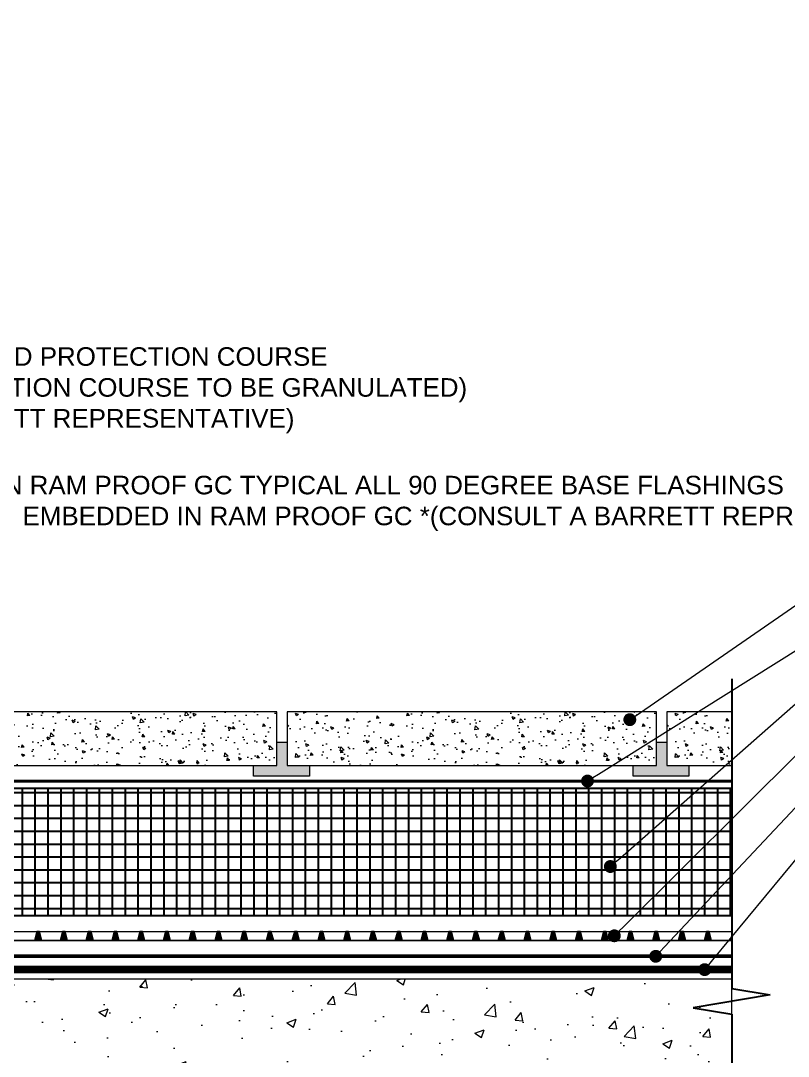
# Model space of a CAD drawing. Header units: inches. Extents: x -0.6 to 92.7, y 0 to 63.4.
# Drawn here: x 31.12 to 60.93, y 21.22 to 61.43 of the extents above; entities that cross this region are included whole.
import ezdxf
from ezdxf import colors
from ezdxf.entities.mleader import LeaderData, LeaderLine
from ezdxf.math import Vec2, Vec3

# ---------------------------------------------------------------- set-up
doc = ezdxf.new("R2010")
doc.units = ezdxf.units.IN
doc.header["$MEASUREMENT"] = 0
doc.linetypes.add('Dash', pattern=[0.25, 0.125, -0.125])
doc.linetypes.add('Dashed - Dense', pattern=[0.8, 0.5, -0.3])
for name, color, linetype, lineweight in [('Drainage Mat', 191, 'Continuous', 0), ('Others', 190, 'Continuous', 0), ('RAM POLY FELT 3.5 FILTER FABRIC.', 4, 'Dash', 0), ('RamProof SYSTEM MESH', 7, 'Continuous', 0), ('Text', 20, 'Continuous', 0)]:
    doc.layers.add(name, color=color, linetype=linetype, lineweight=lineweight)
doc.layers.add('Insulation Border', color=8, linetype='Continuous')
doc.layers.add('Insulation Foam', color=9, linetype='Continuous')
doc.layers.add('Protection Course', color=99, linetype='Dashed - Dense', lineweight=0, true_color=0x216123)
doc.layers.add('RamProof SYSTEM LIQUID', color=140, linetype='Continuous', lineweight=0, true_color=0x00bfff)
doc.styles.get("Standard").update_dxf_attribs({"font": 'arial.ttf'})

# ---------------------------------------------------------------- blocks, each defined once
blk = doc.blocks.new('_Dot')
at = {"color": 0, "linetype": 'ByBlock', "lineweight": -2}
blk.add_line((-0.5, 0), (-1, 0), dxfattribs=at)
at = {"color": 0, "linetype": 'ByBlock', "const_width": 0.5}
blk.add_lwpolyline([(-0.25, 0, 1), (0.25, 0, 1)], format="xyb", close=True, dxfattribs=at)

msp = doc.modelspace()

# ---------------------------------------------------------------- hatches: boundary and pattern name
at = {"layer": 'Drainage Mat'}
h = msp.add_hatch(color=256, dxfattribs=at)
h.dxf.hatch_style = 1
h.paths.add_polyline_path([(31.80052, 26.06448), (31.74772, 26.06448), (31.65568, 25.72099), (31.80052, 25.72099), (31.94537, 25.72099), (31.85333, 26.06448)])
h = msp.add_hatch(color=256, dxfattribs=at)
h.dxf.hatch_style = 1
h.paths.add_polyline_path([(32.80052, 26.06448), (32.74772, 26.06448), (32.65568, 25.72099), (32.80052, 25.72099), (32.94537, 25.72099), (32.85333, 26.06448)])
h = msp.add_hatch(color=256, dxfattribs=at)
h.dxf.hatch_style = 1
h.paths.add_polyline_path([(33.80052, 26.06448), (33.74772, 26.06448), (33.65568, 25.72099), (33.80052, 25.72099), (33.94537, 25.72099), (33.85333, 26.06448)])
h = msp.add_hatch(color=256, dxfattribs=at)
h.dxf.hatch_style = 1
h.paths.add_polyline_path([(34.80052, 26.06448), (34.74772, 26.06448), (34.65568, 25.72099), (34.80052, 25.72099), (34.94537, 25.72099), (34.85333, 26.06448)])
h = msp.add_hatch(color=256, dxfattribs=at)
h.dxf.hatch_style = 1
h.paths.add_polyline_path([(35.80052, 26.06448), (35.74772, 26.06448), (35.65568, 25.72099), (35.80052, 25.72099), (35.94537, 25.72099), (35.85333, 26.06448)])
h = msp.add_hatch(color=256, dxfattribs=at)
h.dxf.hatch_style = 1
h.paths.add_polyline_path([(36.80052, 26.06448), (36.74772, 26.06448), (36.65568, 25.72099), (36.80052, 25.72099), (36.94537, 25.72099), (36.85333, 26.06448)])
h = msp.add_hatch(color=256, dxfattribs=at)
h.dxf.hatch_style = 1
h.paths.add_polyline_path([(37.80052, 26.06448), (37.74772, 26.06448), (37.65568, 25.72099), (37.80052, 25.72099), (37.94537, 25.72099), (37.85333, 26.06448)])
h = msp.add_hatch(color=256, dxfattribs=at)
h.dxf.hatch_style = 1
h.paths.add_polyline_path([(38.80052, 26.06448), (38.74772, 26.06448), (38.65568, 25.72099), (38.80052, 25.72099), (38.94537, 25.72099), (38.85333, 26.06448)])
h = msp.add_hatch(color=256, dxfattribs=at)
h.dxf.hatch_style = 1
h.paths.add_polyline_path([(39.80052, 26.06448), (39.74772, 26.06448), (39.65568, 25.72099), (39.80052, 25.72099), (39.94537, 25.72099), (39.85333, 26.06448)])
h = msp.add_hatch(color=256, dxfattribs=at)
h.dxf.hatch_style = 1
h.paths.add_polyline_path([(40.80052, 26.06448), (40.74772, 26.06448), (40.65568, 25.72099), (40.80052, 25.72099), (40.94537, 25.72099), (40.85333, 26.06448)])
h = msp.add_hatch(color=256, dxfattribs=at)
h.dxf.hatch_style = 1
h.paths.add_polyline_path([(41.80052, 26.06448), (41.74772, 26.06448), (41.65568, 25.72099), (41.80052, 25.72099), (41.94537, 25.72099), (41.85333, 26.06448)])
h = msp.add_hatch(color=256, dxfattribs=at)
h.dxf.hatch_style = 1
h.paths.add_polyline_path([(42.80052, 26.06448), (42.74772, 26.06448), (42.65568, 25.72099), (42.80052, 25.72099), (42.94537, 25.72099), (42.85333, 26.06448)])
h = msp.add_hatch(color=256, dxfattribs=at)
h.dxf.hatch_style = 1
h.paths.add_polyline_path([(43.80052, 26.06448), (43.74772, 26.06448), (43.65568, 25.72099), (43.80052, 25.72099), (43.94537, 25.72099), (43.85333, 26.06448)])
h = msp.add_hatch(color=256, dxfattribs=at)
h.dxf.hatch_style = 1
h.paths.add_polyline_path([(44.80052, 26.06448), (44.74772, 26.06448), (44.65568, 25.72099), (44.80052, 25.72099), (44.94537, 25.72099), (44.85333, 26.06448)])
h = msp.add_hatch(color=256, dxfattribs=at)
h.dxf.hatch_style = 1
h.paths.add_polyline_path([(45.80052, 26.06448), (45.74772, 26.06448), (45.65568, 25.72099), (45.80052, 25.72099), (45.94537, 25.72099), (45.85333, 26.06448)])
h = msp.add_hatch(color=256, dxfattribs=at)
h.dxf.hatch_style = 1
h.paths.add_polyline_path([(46.80052, 26.06448), (46.74772, 26.06448), (46.65568, 25.72099), (46.80052, 25.72099), (46.94537, 25.72099), (46.85333, 26.06448)])
h = msp.add_hatch(color=256, dxfattribs=at)
h.dxf.hatch_style = 1
h.paths.add_polyline_path([(47.80052, 26.06448), (47.74772, 26.06448), (47.65568, 25.72099), (47.80052, 25.72099), (47.94537, 25.72099), (47.85333, 26.06448)])
h = msp.add_hatch(color=256, dxfattribs=at)
h.dxf.hatch_style = 1
h.paths.add_polyline_path([(48.80052, 26.06448), (48.74772, 26.06448), (48.65568, 25.72099), (48.80052, 25.72099), (48.94537, 25.72099), (48.85333, 26.06448)])
h = msp.add_hatch(color=256, dxfattribs=at)
h.dxf.hatch_style = 1
h.paths.add_polyline_path([(49.80052, 26.06448), (49.74772, 26.06448), (49.65568, 25.72099), (49.80052, 25.72099), (49.94537, 25.72099), (49.85333, 26.06448)])
h = msp.add_hatch(color=256, dxfattribs=at)
h.dxf.hatch_style = 1
h.paths.add_polyline_path([(50.80052, 26.06448), (50.74772, 26.06448), (50.65568, 25.72099), (50.80052, 25.72099), (50.94537, 25.72099), (50.85333, 26.06448)])
h = msp.add_hatch(color=256, dxfattribs=at)
h.dxf.hatch_style = 1
h.paths.add_polyline_path([(51.80052, 26.06448), (51.74772, 26.06448), (51.65568, 25.72099), (51.80052, 25.72099), (51.94537, 25.72099), (51.85333, 26.06448)])
h = msp.add_hatch(color=256, dxfattribs=at)
h.dxf.hatch_style = 1
h.paths.add_polyline_path([(52.80052, 26.06448), (52.74772, 26.06448), (52.65568, 25.72099), (52.80052, 25.72099), (52.94537, 25.72099), (52.85333, 26.06448)])
h = msp.add_hatch(color=256, dxfattribs=at)
h.dxf.hatch_style = 1
h.paths.add_polyline_path([(53.80052, 26.06448), (53.74772, 26.06448), (53.65568, 25.72099), (53.80052, 25.72099), (53.94537, 25.72099), (53.85333, 26.06448)])
h = msp.add_hatch(color=256, dxfattribs=at)
h.dxf.hatch_style = 1
h.paths.add_polyline_path([(54.80052, 26.06448), (54.74772, 26.06448), (54.65568, 25.72099), (54.80052, 25.72099), (54.94537, 25.72099), (54.85333, 26.06448)])
h = msp.add_hatch(color=256, dxfattribs=at)
h.dxf.hatch_style = 1
h.paths.add_polyline_path([(55.80052, 26.06448), (55.74772, 26.06448), (55.65568, 25.72099), (55.80052, 25.72099), (55.94537, 25.72099), (55.85333, 26.06448)])
h = msp.add_hatch(color=256, dxfattribs=at)
h.dxf.hatch_style = 1
h.paths.add_polyline_path([(56.80052, 26.06448), (56.74772, 26.06448), (56.65568, 25.72099), (56.80052, 25.72099), (56.94537, 25.72099), (56.85333, 26.06448)])
h = msp.add_hatch(color=256, dxfattribs=at)
h.dxf.hatch_style = 1
h.paths.add_polyline_path([(57.80052, 26.06448), (57.74772, 26.06448), (57.65568, 25.72099), (57.80052, 25.72099), (57.94537, 25.72099), (57.85333, 26.06448)])
h = msp.add_hatch(color=256, dxfattribs=at)
h.dxf.hatch_style = 1
h.paths.add_polyline_path([(58.72946, 25.72099), (58.72946, 25.99634), (58.65568, 25.72099)])
at = {"layer": 'Insulation Foam'}
h = msp.add_hatch(dxfattribs=at)
h.set_pattern_fill('NET', color=256, scale=4)
h.set_pattern_definition([(0, (10.1874, 23.9621), (0, 0.5), []), (90, (10.1874, 23.9621), (-0.5, 3e-17), [])])
h.paths.add_polyline_path([(11.20828, 31.61438), (11.20376, 29.05572), (11.68607, 28.54234), (11.68366, 27.18139), (16.4147, 27.17303), (17.40717, 26.68283), (58.72945, 26.68283), (58.72945, 31.61438)])
at = {"layer": 'Others'}
h = msp.add_hatch(dxfattribs=at)
h.set_pattern_fill('CONCRETE___STRUCTURAL_0002', color=256, style=0, pattern_type=2)
h.set_pattern_definition([(130, (32.423, 33.3214), (1.17164, 0.10251), [0.12251, -1.34764]), (185, (32.423, 33.3214), (0.22665, 1.2287), [0.09801, -1.07811]), (79.549, (32.3254, 33.3128), (-0.945, 1.1262), [0.10412, -1.14531]), (133.816, (32.423, 33.648), (1.74334, 0.27037), [0.18377, -2.02145]), (83.364, (32.2777, 33.6255), (-1.52677, 1.59122), [0.15618, -1.71797]), (188.816, (32.423, 33.648), (-1.52677, 1.59122), [0.147, -1.61716]), (159, (32.2596, 33.5664), (0.97505, 0.65768), [0.12251, -1.34764]), (214, (32.2596, 33.5664), (-0.39745, 1.18453), [0.09801, -1.07811]), (108.549, (32.1784, 33.5116), (-1.3725, 0.52685), [0.10412, -1.14531]), (142.5, (32.423, 33.32135), (-0.019863, 0.543781), [0, -1.06504, 0, -1.094443, 0, -1.082192]), (172.5, (32.423, 33.32135), (-0.429723, 0.64427), [0, -0.623996, 0, -1.040538, 0, -0.412458]), (212.5, (32.78727, 33.32135), (0.871998, 0.036843), [0, -0.408374, 0, -1.27413, 0, -1.69067]), (222.5, (32.9506, 33.32135), (-0.95263, 0.16352), [0, -0.530887, 0, -0.84615, 0, -1.20062])])
h.paths.add_polyline_path([(41.06673, 34.58989), (26.73382, 34.58989), (26.73382, 32.51215), (41.06673, 32.51215)])
h = msp.add_hatch(dxfattribs=at)
h.set_pattern_fill('CONCRETE___STRUCTURAL_0002', color=256, style=0, pattern_type=2)
h.set_pattern_definition([(130, (47.1633, 33.3214), (1.17164, 0.10251), [0.12251, -1.34764]), (185, (47.1633, 33.3214), (0.22665, 1.2287), [0.09801, -1.07811]), (79.549, (47.0657, 33.3128), (-0.945, 1.1262), [0.10412, -1.14531]), (133.816, (47.1633, 33.648), (1.74334, 0.27037), [0.18377, -2.02145]), (83.364, (47.018, 33.6255), (-1.52677, 1.59122), [0.15618, -1.71797]), (188.816, (47.1633, 33.648), (-1.52677, 1.59122), [0.147, -1.61716]), (159, (47, 33.5664), (0.97505, 0.65768), [0.12251, -1.34764]), (214, (47, 33.5664), (-0.39745, 1.18453), [0.09801, -1.07811]), (108.549, (46.9187, 33.5116), (-1.3725, 0.52685), [0.10412, -1.14531]), (142.5, (47.1633, 33.32135), (-0.019863, 0.543781), [0, -1.06504, 0, -1.094443, 0, -1.082192]), (172.5, (47.1633, 33.32135), (-0.429723, 0.64427), [0, -0.623996, 0, -1.040538, 0, -0.412458]), (212.5, (47.5276, 33.32135), (0.871998, 0.036843), [0, -0.408374, 0, -1.27413, 0, -1.69067]), (222.5, (47.69094, 33.32135), (-0.95263, 0.16352), [0, -0.530887, 0, -0.84615, 0, -1.20062])])
h.paths.add_polyline_path([(55.80706, 34.58989), (41.47414, 34.58989), (41.47414, 32.51215), (55.80706, 32.51215)])
h = msp.add_hatch(dxfattribs=at)
h.set_pattern_fill('CONCRETE___STRUCTURAL_0002', color=256, style=0, pattern_type=2)
h.set_pattern_definition([(130, (61.9036, 33.3214), (1.17164, 0.1025), [0.12251, -1.34764]), (185, (61.9036, 33.3214), (0.22665, 1.2287), [0.098, -1.0781]), (79.549, (61.806, 33.3128), (-0.945, 1.1262), [0.10412, -1.14531]), (133.816, (61.9036, 33.648), (1.74334, 0.27037), [0.18377, -2.02145]), (83.364, (61.7584, 33.6255), (-1.52677, 1.5912), [0.1562, -1.71797]), (188.816, (61.9036, 33.648), (-1.52677, 1.5912), [0.147, -1.61716]), (159, (61.7403, 33.5664), (0.97505, 0.65768), [0.12251, -1.34764]), (214, (61.7403, 33.5664), (-0.39745, 1.18453), [0.098, -1.0781]), (108.549, (61.659, 33.5116), (-1.3725, 0.52685), [0.10412, -1.14531]), (142.5, (61.90364, 33.32135), (-0.019863, 0.54378), [0, -1.06504, 0, -1.094443, 0, -1.08219]), (172.5, (61.90364, 33.32135), (-0.429723, 0.64427), [0, -0.623996, 0, -1.04054, 0, -0.41246]), (212.5, (62.2679, 33.32135), (0.871998, 0.036843), [0, -0.408374, 0, -1.27413, 0, -1.69067]), (222.5, (62.4313, 33.32135), (-0.95263, 0.16352), [0, -0.53089, 0, -0.84615, 0, -1.20062])])
h.paths.add_polyline_path([(58.72942, 34.58989), (56.21447, 34.58989), (56.21447, 32.51215), (58.72942, 32.51215)])
for points in [[(42.33106, 32.51215), (42.33106, 32.09837), (40.16481, 32.09837), (40.16481, 32.51215), (41.06673, 32.51215), (41.06673, 33.41985), (41.47414, 33.41985), (41.47414, 32.51215)], [(57.07138, 32.51215), (57.07138, 32.09837), (54.90514, 32.09837), (54.90514, 32.51215), (55.80706, 32.51215), (55.80706, 33.41985), (56.21447, 33.41985), (56.21447, 32.51215)]]:
    msp.add_hatch(color=256, dxfattribs=at).paths.add_polyline_path(points)
h = msp.add_hatch(dxfattribs=at)
h.set_pattern_fill('CONCRETE___STRUCTURAL_0002', color=256, style=0, pattern_type=2)
h.set_pattern_definition([(50, (34.2105, 12.7542), (-3.64368, 0.31878), [0.381, -4.191]), (355, (34.2105, 12.7542), (-0.70486, 3.82114), [0.3048, -3.3528]), (100.451, (34.514, 12.7277), (2.93883, 3.50235), [0.3238, -3.5618]), (46.184, (34.2105, 13.7702), (-5.4216, 0.84084), [0.5715, -6.2865]), (96.636, (34.6623, 13.7), (4.7481, 4.9485), [0.4857, -5.3427]), (351.184, (34.2105, 13.77), (4.7481, 4.9485), [0.4572, -5.0292]), (21, (34.7185, 13.5162), (-3.0323, 2.0453), [0.381, -4.191]), (326, (34.7185, 13.5162), (1.23604, 3.68376), [0.3048, -3.3528]), (71.451, (34.9712, 13.3458), (4.26833, 1.63845), [0.3238, -3.5618]), (37.5, (34.2105, 12.7542), (0.06177, 1.6911), [0, -3.31216, 0, -3.4036, 0, -3.3655]), (7.5, (34.2105, 12.7542), (1.33639, 2.00361), [0, -1.94056, 0, -3.23596, 0, -1.2827]), (327.5, (33.0777, 12.7542), (-2.71182, 0.11458), [0, -1.27, 0, -3.9624, 0, -5.2578]), (317.5, (32.5697, 12.7542), (2.96259, 0.50853), [0, -1.651, 0, -2.63144, 0, -3.7338])])
h.paths.add_polyline_path([(3.18738, 1.54636), (10.18738, 1.54636), (10.18738, 15.93176), (58.7295, 15.93176), (58.7295, 24.21209), (10.16808, 24.21209), (3.18738, 24.21638)])

# ---------------------------------------------------------------- linework, layer by layer
at = {"linetype": 'Continuous'}
for p, q in [((58.72941, 35.87419), (58.72948, 23.85175)), ((58.72948, 23.85175), (60.22948, 23.60175)), ((60.22948, 23.60175), (57.22948, 23.10174)), ((57.22948, 23.10174), (58.72948, 22.85175)), ((58.72948, 22.85175), (58.72952, 15.14436))]:
    msp.add_line(p, q, dxfattribs=at)
at = {"layer": 'Drainage Mat', "linetype": 'Continuous'}
for points in [[(30.30052, 26.06448), (31.30052, 26.06448)], [(31.30052, 26.06448), (32.30052, 26.06448)], [(32.30052, 26.06448), (33.30052, 26.06448)], [(33.30052, 26.06448), (34.30052, 26.06448)], [(34.30052, 26.06448), (35.30052, 26.06448)], [(35.30052, 26.06448), (36.30052, 26.06448)], [(36.30052, 26.06448), (37.30052, 26.06448)], [(37.30052, 26.06448), (38.30052, 26.06448)], [(38.30052, 26.06448), (39.30052, 26.06448)], [(39.30052, 26.06448), (40.30052, 26.06448)], [(40.30052, 26.06448), (41.30052, 26.06448)], [(41.30052, 26.06448), (42.30052, 26.06448)], [(42.30052, 26.06448), (43.30052, 26.06448)], [(43.30052, 26.06448), (44.30052, 26.06448)], [(44.30052, 26.06448), (45.30052, 26.06448)], [(45.30052, 26.06448), (46.30052, 26.06448)], [(46.30052, 26.06448), (47.30052, 26.06448)], [(47.30052, 26.06448), (48.30052, 26.06448)], [(48.30052, 26.06448), (49.30052, 26.06448)], [(49.30052, 26.06448), (50.30052, 26.06448)], [(50.30052, 26.06448), (51.30052, 26.06448)], [(51.30052, 26.06448), (52.30052, 26.06448)], [(52.30052, 26.06448), (53.30052, 26.06448)], [(53.30052, 26.06448), (54.30052, 26.06448)], [(54.30052, 26.06448), (55.30052, 26.06448)], [(55.30052, 26.06448), (56.30052, 26.06448)], [(56.30052, 26.06448), (57.30052, 26.06448)], [(57.30052, 26.06448), (58.30052, 26.06448)], [(58.30052, 26.06448), (58.72946, 26.06448)], [(30.30052, 25.72099), (31.30052, 25.72099)], [(31.30052, 25.72099), (32.30052, 25.72099)], [(32.30052, 25.72099), (33.30052, 25.72099)], [(33.30052, 25.72099), (34.30052, 25.72099)], [(34.30052, 25.72099), (35.30052, 25.72099)], [(35.30052, 25.72099), (36.30052, 25.72099)], [(36.30052, 25.72099), (37.30052, 25.72099)], [(37.30052, 25.72099), (38.30052, 25.72099)], [(38.30052, 25.72099), (39.30052, 25.72099)], [(39.30052, 25.72099), (40.30052, 25.72099)], [(40.30052, 25.72099), (41.30052, 25.72099)], [(41.30052, 25.72099), (42.30052, 25.72099)], [(42.30052, 25.72099), (43.30052, 25.72099)], [(43.30052, 25.72099), (44.30052, 25.72099)], [(44.30052, 25.72099), (45.30052, 25.72099)], [(45.30052, 25.72099), (46.30052, 25.72099)], [(46.30052, 25.72099), (47.30052, 25.72099)], [(47.30052, 25.72099), (48.30052, 25.72099)], [(48.30052, 25.72099), (49.30052, 25.72099)], [(49.30052, 25.72099), (50.30052, 25.72099)], [(50.30052, 25.72099), (51.30052, 25.72099)], [(51.30052, 25.72099), (52.30052, 25.72099)], [(52.30052, 25.72099), (53.30052, 25.72099)], [(53.30052, 25.72099), (54.30052, 25.72099)], [(54.30052, 25.72099), (55.30052, 25.72099)], [(55.30052, 25.72099), (56.30052, 25.72099)], [(56.30052, 25.72099), (57.30052, 25.72099)], [(57.30052, 25.72099), (58.30052, 25.72099)], [(58.30052, 25.72099), (58.72946, 25.72099)]]:
    msp.add_lwpolyline(points, dxfattribs=at)
for points in [[(31.80052, 26.06448), (31.74772, 26.06448), (31.65568, 25.72099), (31.80052, 25.72099), (31.94537, 25.72099), (31.85333, 26.06448)], [(32.80052, 26.06448), (32.74772, 26.06448), (32.65568, 25.72099), (32.80052, 25.72099), (32.94537, 25.72099), (32.85333, 26.06448)], [(33.80052, 26.06448), (33.74772, 26.06448), (33.65568, 25.72099), (33.80052, 25.72099), (33.94537, 25.72099), (33.85333, 26.06448)], [(34.80052, 26.06448), (34.74772, 26.06448), (34.65568, 25.72099), (34.80052, 25.72099), (34.94537, 25.72099), (34.85333, 26.06448)], [(35.80052, 26.06448), (35.74772, 26.06448), (35.65568, 25.72099), (35.80052, 25.72099), (35.94537, 25.72099), (35.85333, 26.06448)], [(36.80052, 26.06448), (36.74772, 26.06448), (36.65568, 25.72099), (36.80052, 25.72099), (36.94537, 25.72099), (36.85333, 26.06448)], [(37.80052, 26.06448), (37.74772, 26.06448), (37.65568, 25.72099), (37.80052, 25.72099), (37.94537, 25.72099), (37.85333, 26.06448)], [(38.80052, 26.06448), (38.74772, 26.06448), (38.65568, 25.72099), (38.80052, 25.72099), (38.94537, 25.72099), (38.85333, 26.06448)], [(39.80052, 26.06448), (39.74772, 26.06448), (39.65568, 25.72099), (39.80052, 25.72099), (39.94537, 25.72099), (39.85333, 26.06448)], [(40.80052, 26.06448), (40.74772, 26.06448), (40.65568, 25.72099), (40.80052, 25.72099), (40.94537, 25.72099), (40.85333, 26.06448)], [(41.80052, 26.06448), (41.74772, 26.06448), (41.65568, 25.72099), (41.80052, 25.72099), (41.94537, 25.72099), (41.85333, 26.06448)], [(42.80052, 26.06448), (42.74772, 26.06448), (42.65568, 25.72099), (42.80052, 25.72099), (42.94537, 25.72099), (42.85333, 26.06448)], [(43.80052, 26.06448), (43.74772, 26.06448), (43.65568, 25.72099), (43.80052, 25.72099), (43.94537, 25.72099), (43.85333, 26.06448)], [(44.80052, 26.06448), (44.74772, 26.06448), (44.65568, 25.72099), (44.80052, 25.72099), (44.94537, 25.72099), (44.85333, 26.06448)], [(45.80052, 26.06448), (45.74772, 26.06448), (45.65568, 25.72099), (45.80052, 25.72099), (45.94537, 25.72099), (45.85333, 26.06448)], [(46.80052, 26.06448), (46.74772, 26.06448), (46.65568, 25.72099), (46.80052, 25.72099), (46.94537, 25.72099), (46.85333, 26.06448)], [(47.80052, 26.06448), (47.74772, 26.06448), (47.65568, 25.72099), (47.80052, 25.72099), (47.94537, 25.72099), (47.85333, 26.06448)], [(48.80052, 26.06448), (48.74772, 26.06448), (48.65568, 25.72099), (48.80052, 25.72099), (48.94537, 25.72099), (48.85333, 26.06448)], [(49.80052, 26.06448), (49.74772, 26.06448), (49.65568, 25.72099), (49.80052, 25.72099), (49.94537, 25.72099), (49.85333, 26.06448)], [(50.80052, 26.06448), (50.74772, 26.06448), (50.65568, 25.72099), (50.80052, 25.72099), (50.94537, 25.72099), (50.85333, 26.06448)], [(51.80052, 26.06448), (51.74772, 26.06448), (51.65568, 25.72099), (51.80052, 25.72099), (51.94537, 25.72099), (51.85333, 26.06448)], [(52.80052, 26.06448), (52.74772, 26.06448), (52.65568, 25.72099), (52.80052, 25.72099), (52.94537, 25.72099), (52.85333, 26.06448)], [(53.80052, 26.06448), (53.74772, 26.06448), (53.65568, 25.72099), (53.80052, 25.72099), (53.94537, 25.72099), (53.85333, 26.06448)], [(54.80052, 26.06448), (54.74772, 26.06448), (54.65568, 25.72099), (54.80052, 25.72099), (54.94537, 25.72099), (54.85333, 26.06448)], [(55.80052, 26.06448), (55.74772, 26.06448), (55.65568, 25.72099), (55.80052, 25.72099), (55.94537, 25.72099), (55.85333, 26.06448)], [(56.80052, 26.06448), (56.74772, 26.06448), (56.65568, 25.72099), (56.80052, 25.72099), (56.94537, 25.72099), (56.85333, 26.06448)], [(57.80052, 26.06448), (57.74772, 26.06448), (57.65568, 25.72099), (57.80052, 25.72099), (57.94537, 25.72099), (57.85333, 26.06448)]]:
    msp.add_lwpolyline(points, close=True, dxfattribs=at)
at = {"layer": 'Drainage Mat'}
msp.add_lwpolyline([(58.72946, 25.72099), (17.30052, 25.72099)], dxfattribs=at)
at = {"layer": 'Insulation Border', "flags": 128}
msp.add_lwpolyline([(11.20828, 31.61438), (11.20376, 29.05572), (11.68607, 28.54234), (11.68366, 27.18139), (16.4147, 27.17303), (17.40717, 26.68283), (58.72945, 26.68283), (58.72945, 31.61438)], close=True, dxfattribs=at)
at = {"layer": 'Others', "flags": 128}
for points in [[(41.06673, 34.58989), (26.73382, 34.58989), (26.73382, 32.51215), (41.06673, 32.51215)], [(55.80706, 34.58989), (41.47414, 34.58989), (41.47414, 32.51215), (55.80706, 32.51215)], [(58.72942, 34.58989), (56.21447, 34.58989), (56.21447, 32.51215), (58.72942, 32.51215)], [(42.33106, 32.51215), (42.33106, 32.09837), (40.16481, 32.09837), (40.16481, 32.51215), (41.06673, 32.51215), (41.06673, 33.41985), (41.47414, 33.41985), (41.47414, 32.51215)], [(57.07138, 32.51215), (57.07138, 32.09837), (54.90514, 32.09837), (54.90514, 32.51215), (55.80706, 32.51215), (55.80706, 33.41985), (56.21447, 33.41985), (56.21447, 32.51215)], [(3.18738, 1.54636), (10.18738, 1.54636), (10.18738, 15.93176), (58.7295, 15.93176), (58.7295, 24.21209), (10.16808, 24.21209), (3.18738, 24.21638)]]:
    msp.add_lwpolyline(points, close=True, dxfattribs=at)
at = {"layer": 'Protection Course', "linetype": 'Dashed - Dense', "ltscale": 0.2, "const_width": 0.14148}
msp.add_lwpolyline([(58.72947, 25.10264), (17.02799, 25.10264), (16.06251, 25.5943), (11.568, 25.60119)], dxfattribs=at)
at = {"layer": 'RAM POLY FELT 3.5 FILTER FABRIC.', "ltscale": 0.2, "const_width": 0.11517}
msp.add_lwpolyline([(11.35544, 35.06658), (11.35544, 31.90772), (58.72943, 31.90772)], dxfattribs=at)
at = {"layer": 'RamProof SYSTEM LIQUID', "const_width": 0.3}
msp.add_lwpolyline([(58.72947, 24.58554), (14.57656, 24.58554), (14.1122, 24.84975), (11.0038, 24.84975), (11.0038, 28.24544), (10.71483, 28.66778), (10.74478, 61.27705)], dxfattribs=at)
at = {"layer": 'RamProof SYSTEM MESH'}
msp.add_lwpolyline([(58.72947, 24.58554), (14.57656, 24.58554), (14.1122, 24.84975), (11.0038, 24.84975), (11.0038, 28.24544), (10.71483, 28.66778), (10.74478, 61.27705)], dxfattribs=at)

# ---------------------------------------------------------------- leaders
at = {"layer": 'Text'}
ml = msp.add_multileader_mtext('Standard', dxfattribs=at)
ml.set_content('BARRETT APPROVED PROTECTION COURSE \\P(EXPOSED PROTECTION COURSE TO BE GRANULATED)\\P\\pxqj;(CONSULT A BARRETT REPRESENTATIVE)', color=256)
ml.set_leader_properties(color=256, lineweight=0)
ml.set_arrow_properties(name='DOT')
ml.build(insert=Vec2(0, 0))
ml.multileader.update_dxf_attribs({"text_left_attachment_type": 2, "text_right_attachment_type": 2, "dogleg_length": 0.36, "arrow_head_size": 0.5})
ctx = ml.context
ctx.base_point, ctx.char_height, ctx.arrow_head_size, ctx.landing_gap_size, ctx.plane_origin = Vec3(20.66152, 47.06491), 0.72, 0.5, 0.36, Vec3(10.90528, 43.63222)
ctx.left_attachment, ctx.right_attachment = 2, 2
notes = []
notes.append((ctx, [(0, (1, 1, 0), (18.21698, 47.06491), (1, 0), 2.44454, [(0, [(11.14298, 43.44792)], 0, [])])]))
ctx.mtext.insert, ctx.mtext.flow_direction = Vec3(21.02152, 48.7499), 5
ml = msp.add_multileader_mtext('Standard', dxfattribs=at)
ml.set_content('RAM HDR 327 SET IN RAM PROOF GC TYPICAL ALL 90 DEGREE BASE FLASHINGS \\Por POLYFELT 125 VP EMBEDDED IN RAM PROOF GC *(CONSULT A BARRETT REPRESENTATIVE)', color=256)
ml.set_leader_properties(color=256, lineweight=0)
ml.set_arrow_properties(name='DOT')
ml.build(insert=Vec2(0, 0))
ml.multileader.update_dxf_attribs({"text_left_attachment_type": 2, "text_right_attachment_type": 2, "dogleg_length": 0.36, "arrow_head_size": 0.5})
ctx = ml.context
ctx.base_point, ctx.char_height, ctx.arrow_head_size, ctx.landing_gap_size, ctx.plane_origin = Vec3(20.66152, 42.67995), 0.72, 0.5, 0.36, Vec3(10.64875, 26.13178)
ctx.left_attachment, ctx.right_attachment = 2, 2
notes.append((ctx, [(1, (1, 1, 0), (18.21698, 42.67995), (1, 0), 2.44454, [(0, [(10.81466, 26.81415)], 0, [])])]))
ctx.mtext.insert, ctx.mtext.defined_height, ctx.mtext.flow_direction = Vec3(21.02152, 43.75855), 3.22093, 5
ml = msp.add_multileader_mtext('Standard', dxfattribs=at)
ml.set_content('OVERBURDEN AS SPECIFIED', color=256)
ml.set_leader_properties(color=256, lineweight=0)
ml.set_arrow_properties(name='DOT')
ml.build(insert=Vec2(0, 0))
ml.multileader.update_dxf_attribs({"text_left_attachment_type": 2, "text_right_attachment_type": 2, "dogleg_length": 11.28087, "arrow_head_size": 0.5})
ctx = ml.context
ctx.base_point, ctx.char_height, ctx.arrow_head_size, ctx.landing_gap_size, ctx.plane_origin = Vec3(64.43083, 38.8742), 0.72, 0.5, 0.36, Vec3(39.5613, 33.90506)
ctx.left_attachment, ctx.right_attachment = 2, 2
notes.append((ctx, [(0, (1, 1, 0), (61.43083, 38.8742), (1, 0), 3, [(0, [(54.7743, 34.28995)], 0, [])])]))
ctx.mtext.insert, ctx.mtext.flow_direction = Vec3(64.79083, 39.24672), 5
ml = msp.add_multileader_mtext('Standard', dxfattribs=at)
ml.set_content('RAM POLY FELT 3.5 FILTER FABRIC.', color=256)
ml.set_leader_properties(color=256, lineweight=0)
ml.set_arrow_properties(name='DOT')
ml.build(insert=Vec2(0, 0))
ml.multileader.update_dxf_attribs({"text_left_attachment_type": 2, "text_right_attachment_type": 2, "dogleg_length": 0.36, "arrow_head_size": 0.5})
ctx = ml.context
ctx.base_point, ctx.char_height, ctx.arrow_head_size, ctx.landing_gap_size, ctx.plane_origin = Vec3(64.43083, 37.10131), 0.72, 0.5, 0.36, Vec3(45.7217, 31.52659)
ctx.left_attachment, ctx.right_attachment = 2, 2
notes.append((ctx, [(0, (1, 1, 0), (61.43083, 37.10131), (1, 0), 3, [(0, [(53.13164, 31.90772)], 0, [])])]))
ctx.mtext.insert, ctx.mtext.flow_direction = Vec3(64.79083, 37.47384), 5
ml = msp.add_multileader_mtext('Standard', dxfattribs=at)
ml.set_content(' XPS INSULATION', color=256)
ml.set_leader_properties(color=256, lineweight=0)
ml.set_arrow_properties(name='DOT')
ml.build(insert=Vec2(0, 0))
ml.multileader.update_dxf_attribs({"text_left_attachment_type": 2, "text_right_attachment_type": 2, "dogleg_length": 0.36, "arrow_head_size": 0.5})
ctx = ml.context
ctx.base_point, ctx.char_height, ctx.arrow_head_size, ctx.landing_gap_size, ctx.plane_origin = Vec3(64.4946, 35.10131), 0.72, 0.5, 0.36, Vec3(59.81955, 28.83246)
ctx.left_attachment, ctx.right_attachment = 2, 2
notes.append((ctx, [(0, (1, 1, 0), (61.43083, 35.10131), (1, 0), 3.06377, [(0, [(54.01833, 28.58923)], 0, [])])]))
ctx.mtext.insert, ctx.mtext.flow_direction = Vec3(64.8546, 35.47384), 5
ml = msp.add_multileader_mtext('Standard', dxfattribs=at)
ml.set_content('BARRETT DRAINAGE MAT', color=256)
ml.set_leader_properties(color=256, lineweight=0)
ml.set_arrow_properties(name='DOT')
ml.build(insert=Vec2(0, 0))
ml.multileader.update_dxf_attribs({"text_left_attachment_type": 2, "text_right_attachment_type": 2, "dogleg_length": 0.36, "arrow_head_size": 0.5})
ctx = ml.context
ctx.base_point, ctx.char_height, ctx.arrow_head_size, ctx.landing_gap_size, ctx.plane_origin = Vec3(64.4946, 33.10131), 0.72, 0.5, 0.36, Vec3(60.7098, 25.94939)
ctx.left_attachment, ctx.right_attachment = 2, 2
notes.append((ctx, [(0, (1, 1, 0), (61.43083, 33.10131), (1, 0), 3.06377, [(0, [(54.17296, 25.89983)], 0, [])])]))
ctx.mtext.insert, ctx.mtext.flow_direction = Vec3(64.8546, 33.47384), 5
ml = msp.add_multileader_mtext('Standard', dxfattribs=at)
ml.set_content('BARRETT APPROVED PROTECTION COURSE.', color=256)
ml.set_leader_properties(color=256, lineweight=0)
ml.set_arrow_properties(name='DOT')
ml.build(insert=Vec2(0, 0))
ml.multileader.update_dxf_attribs({"text_left_attachment_type": 2, "text_right_attachment_type": 2, "dogleg_length": 0.36, "arrow_head_size": 0.5})
ctx = ml.context
ctx.base_point, ctx.char_height, ctx.arrow_head_size, ctx.landing_gap_size, ctx.plane_origin = Vec3(64.4946, 31.10131), 0.72, 0.5, 0.36, Vec3(60.60581, 25.10264)
ctx.left_attachment, ctx.right_attachment = 2, 2
notes.append((ctx, [(0, (1, 1, 0), (61.41194, 31.10131), (1, 0), 3.08266, [(0, [(55.78105, 25.10264)], 0, [])])]))
ctx.mtext.insert, ctx.mtext.flow_direction = Vec3(64.8546, 31.47384), 5
ml = msp.add_multileader_mtext('Standard', dxfattribs=at)
ml.set_content('{\\C7;                             }EMBEDDED IN 60-120mils RAM PROOF GC ', color=256)
ml.set_leader_properties(color=256, lineweight=0)
ml.set_arrow_properties(name='DOT')
ml.build(insert=Vec2(0, 0))
ml.multileader.update_dxf_attribs({"text_left_attachment_type": 2, "text_right_attachment_type": 2, "dogleg_length": 0.36, "arrow_head_size": 0.5, "scale": 8})
ctx = ml.context
ctx.base_point, ctx.scale, ctx.char_height, ctx.arrow_head_size, ctx.landing_gap_size, ctx.plane_origin = Vec3(63.97956, 29.10131), 8, 0.72, 0.5, 0.36, Vec3(54.5949, 34.20398)
ctx.left_attachment, ctx.right_attachment = 2, 2
notes.append((ctx, [(0, (1, 1, 0), (61.43083, 29.10131), (1, 0), 2.54873, [(0, [(57.68201, 24.58554)], 0, [])])]))
ctx.mtext.insert, ctx.mtext.flow_direction = Vec3(64.33956, 29.47384), 5
for ctx, leaders in notes:
    for number, flags, end, landing, length, lines in leaders:
        leader = LeaderData()
        leader.index, (leader.has_last_leader_line, leader.has_dogleg_vector, leader.attachment_direction) = number, flags
        leader.last_leader_point, leader.dogleg_vector, leader.dogleg_length = Vec3(end), Vec3(landing), length
        for number, points, colour, breaks in lines:
            line = LeaderLine()
            line.index, line.vertices, line.color, line.breaks = number, Vec3.list(points), colors.encode_raw_color(colour), breaks
            leader.lines.append(line)
        ctx.leaders.append(leader)

doc.saveas('drawing.dxf')
